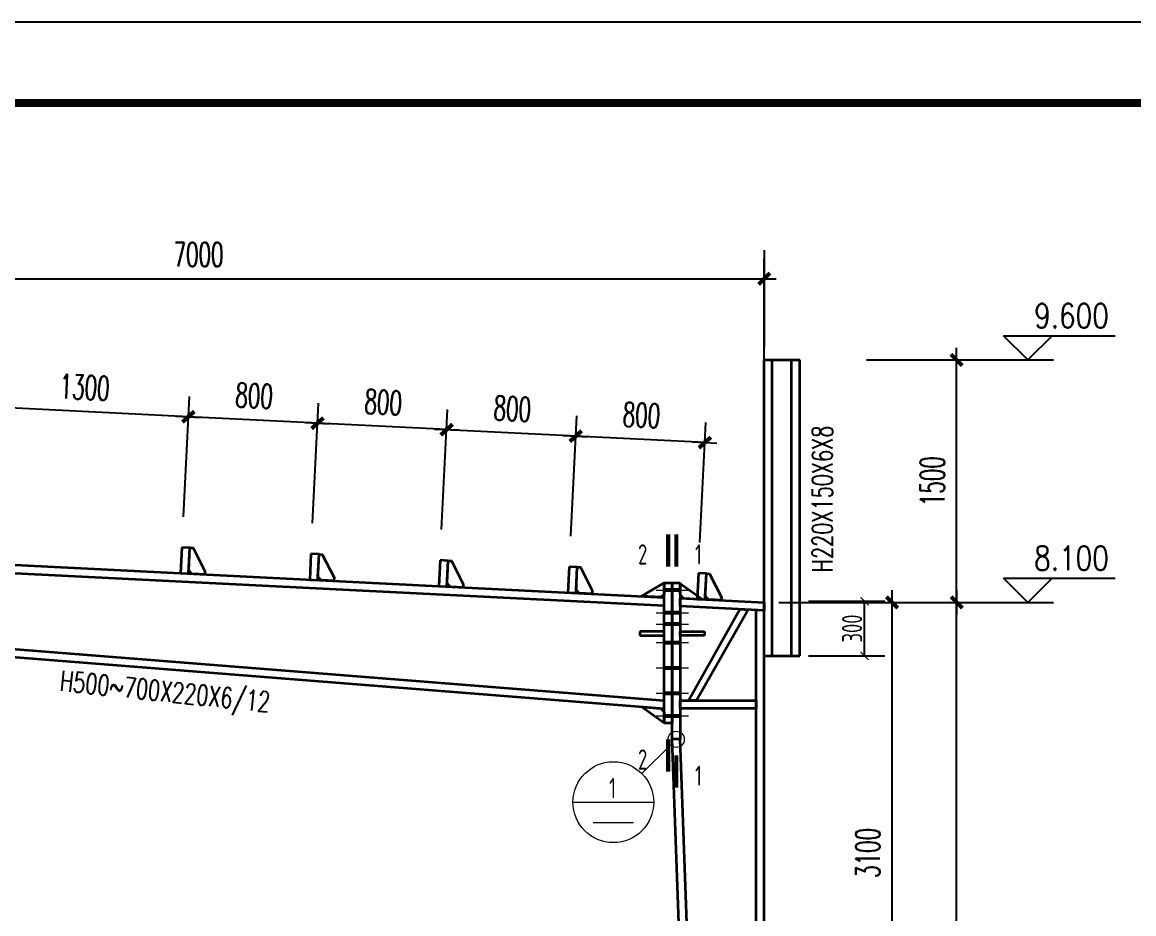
# Model space of a CAD drawing. Extents: x -307088 to 5640332, y -3541089 to -2181377.
# Drawn here: x 5530800 to 5544557, y -3141122 to -3130089 of the extents above; entities that cross this region are included whole.
import ezdxf
from ezdxf.enums import TextEntityAlignment as Align

# ---------------------------------------------------------------- set-up
doc = ezdxf.new("R2010")
doc.units = 0
doc.header["$LTSCALE"] = 100
doc.header["$MEASUREMENT"] = 0
doc.linetypes.add('2', pattern=[1850, 1200, -300, 50, -300])
doc.layers.get('0').update_dxf_attribs({"linetype": 'CONTINUOUS'})
doc.layers.get('DEFPOINTS').update_dxf_attribs({"linetype": 'CONTINUOUS'})
for name, color, linetype in [('10', 7, 'CONTINUOUS'), ('114', 2, 'CONTINUOUS'), ('12', 2, 'CONTINUOUS'), ('14', 2, 'CONTINUOUS'), ('PUB_DIM', 3, 'CONTINUOUS'), ('PUB_TITLE', 4, 'CONTINUOUS'), ('墙线__粗线', 7, 'CONTINUOUS'), ('尺寸标注', 253, 'CONTINUOUS'), ('索引符号标注', 253, 'CONTINUOUS'), ('轴线__点划线', 253, '2')]:
    doc.layers.add(name, color=color, linetype=linetype)
doc.styles.add('DIM_FONT', font='SIMPLEX.shx', dxfattribs={"width": 0.6, "bigfont": 'hztxt.shx'})
doc.styles.add('FromPkpm', font='Pkpmeng', dxfattribs={"width": 0.7, "bigfont": 'hztxt'})
doc.dimstyles.new('DIMN', dxfattribs={"dimtxt": 300, "dimasz": 1, "dimexe": 250, "dimexo": 300, "dimgap": 150, "dimtad": 1, "dimdec": 0, "dimzin": 0, "dimdsep": 46, "dimtxsty": 'DIM_FONT', "dimblk": '_DIMX', "dimcen": 0, "dimdle": 100, "dimclrt": 7, "dimadec": 0, "dimazin": 0, "dimtfac": 1, "dimtdec": 0, "dimtix": 1, "dimtmove": 2, "dimatfit": 3, "dimldrblk": '_DIMX', "dimfxl": 1, "dimtolj": 1, "dimtzin": 0, "dimarcsym": 0})
doc.dimstyles.new('Pkpm_1.00', dxfattribs={"dimtxt": 250, "dimasz": 100, "dimexe": 250, "dimexo": 0.0625, "dimgap": 30, "dimtad": 1, "dimdec": 0, "dimrnd": 5, "dimzin": 0, "dimdsep": 46, "dimtxsty": 'FromPkpm', "dimblk1": 'ARCHTICK', "dimblk2": 'ARCHTICK', "dimsah": 1, "dimcen": 0.09, "dimadec": 0, "dimazin": 0, "dimtfac": 1, "dimtdec": 0, "dimtix": 1, "dimtmove": 2, "dimatfit": 1, "dimfxl": 1, "dimtolj": 1, "dimtzin": 0, "dimarcsym": 0})

# ---------------------------------------------------------------- blocks, each defined once
blk = doc.blocks.new('_ARCHTICK')
at = {"color": 0, "linetype": 'ByBlock', "const_width": 0.15}
blk.add_lwpolyline([(-0.5, -0.5), (0.5, 0.5)], dxfattribs=at)
blk = doc.blocks.new('*D38')
at = {"layer": 'DEFPOINTS', "color": 0, "linetype": 'Continuous', "transparency": 16777216}
for p in [(5538931.226961981, -3137253.496062724), (5541226.190922272, -3137253.496062724), (5538931.226961981, -3137929.589812724)]:
    blk.add_point(p, dxfattribs=at)
at = {"layer": '尺寸标注', "color": 0, "linetype": 'Continuous', "lineweight": -2, "transparency": 16777216}
for p, q in [((5540531.226961981, -3137253.496062724), (5541476.190922272, -3137253.496062724)), ((5541226.190922272, -3137929.589812724), (5541226.190922272, -3137253.496062724)), ((5540531.226961981, -3137929.589812724), (5541476.190922272, -3137929.589812724))]:
    blk.add_line(p, q, dxfattribs=at)
at = {"layer": '尺寸标注', "color": 0, "linetype": 'Continuous', "lineweight": -2, "transparency": 16777216, "xscale": 100, "yscale": 100, "zscale": 100}
for p, rotation in [((5541226.190922272, -3137253.496062724), 90), ((5541226.190922272, -3137929.589812724), 270)]:
    blk.add_blockref('_ARCHTICK', p, dxfattribs=dict(at, rotation=rotation))
at = {"layer": '尺寸标注', "color": 0, "linetype": 'Continuous', "lineweight": 18, "transparency": 16777216, "insert": (5541071.190922273, -3137591.542937723), "char_height": 250, "attachment_point": 5, "rotation": 90, "style": 'FromPkpm'}
blk.add_mtext('\\A1;300', dxfattribs=at)
blk = doc.blocks.new('_DIMX')
blk.add_line((-150, 0), (150, 0))
at = {"const_width": 50}
blk.add_lwpolyline([(-70, -70), (70, 70)], dxfattribs=at)
blk = doc.blocks.new('*D114')
at = {"layer": 'DEFPOINTS', "color": 0, "transparency": 16777216}
for p in [(5537651.029755033, -3135210.86748295), (5537574.184619671, -3136747.649978761), (5539172.188050138, -3136827.556400299)]:
    blk.add_point(p, dxfattribs=at)
at = {"layer": 'PUB_DIM', "color": 0, "lineweight": -2, "transparency": 16777216}
for p, q in [((5537589.167073709, -3136448.024335547), (5537663.515133398, -3134961.179446939)), ((5539187.170504176, -3136527.930757086), (5539261.518563865, -3135041.085868477)), ((5539248.034433356, -3135290.723962975), (5537652.028507177, -3135210.917424463))]:
    blk.add_line(p, q, dxfattribs=at)
for p, rotation in [((5537651.029755033, -3135210.86748295), 177.137371240951), ((5539249.0331855, -3135290.773904488), 357.137371240951)]:
    blk.add_blockref('_DIMX', p, dxfattribs=dict(at, rotation=rotation))
at = {"layer": 'PUB_DIM', "color": 7, "transparency": 16777216, "insert": (5538465.013924304, -3134951.195050506), "char_height": 300, "attachment_point": 5, "rotation": 357.137371240951, "style": 'DIM_FONT'}
blk.add_mtext('\\A1;800', dxfattribs=at)
blk = doc.blocks.new('*D115')
at = {"layer": 'DEFPOINTS', "color": 0, "transparency": 16777216}
for p in [(5536053.026324576, -3135130.961061413), (5535976.181189214, -3136667.743557223), (5537574.184619671, -3136747.649978761)]:
    blk.add_point(p, dxfattribs=at)
at = {"layer": 'PUB_DIM', "color": 0, "lineweight": -2, "transparency": 16777216}
for p, q in [((5535991.163643253, -3136368.11791401), (5536065.511702942, -3134881.273025402)), ((5537589.16707371, -3136448.024335548), (5537663.515133399, -3134961.17944694)), ((5537650.031002888, -3135210.817541438), (5536054.02507672, -3135131.011002927))]:
    blk.add_line(p, q, dxfattribs=at)
for p, rotation in [((5536053.026324576, -3135130.961061413), 177.1373712409494), ((5537651.029755033, -3135210.867482951), 357.1373712409493)]:
    blk.add_blockref('_DIMX', p, dxfattribs=dict(at, rotation=rotation))
at = {"layer": 'PUB_DIM', "color": 7, "transparency": 16777216, "insert": (5536867.010493844, -3134871.288628969), "char_height": 300, "attachment_point": 5, "rotation": 357.13737124094934, "style": 'DIM_FONT'}
blk.add_mtext('\\A1;800', dxfattribs=at)
blk = doc.blocks.new('*D116')
at = {"layer": 'DEFPOINTS', "color": 0, "transparency": 16777216}
for p in [(5534455.022894111, -3135051.054639873), (5534378.17775875, -3136587.837135684), (5535976.181189213, -3136667.743557222)]:
    blk.add_point(p, dxfattribs=at)
at = {"layer": 'PUB_DIM', "color": 0, "lineweight": -2, "transparency": 16777216}
for p, q in [((5534393.160212789, -3136288.21149247), (5534467.508272477, -3134801.366603862)), ((5535991.163643252, -3136368.117914009), (5536065.511702941, -3134881.2730254)), ((5536052.027572431, -3135130.911119898), (5534456.021646256, -3135051.104581387))]:
    blk.add_line(p, q, dxfattribs=at)
for p, rotation in [((5534455.022894111, -3135051.054639873), 177.1373712409444), ((5536053.026324575, -3135130.961061412), 357.1373712409443)]:
    blk.add_blockref('_DIMX', p, dxfattribs=dict(at, rotation=rotation))
at = {"layer": 'PUB_DIM', "color": 7, "transparency": 16777216, "insert": (5535269.007063382, -3134791.382207429), "char_height": 300, "attachment_point": 5, "rotation": 357.13737124094433, "style": 'DIM_FONT'}
blk.add_mtext('\\A1;800', dxfattribs=at)
blk = doc.blocks.new('*D117')
at = {"layer": 'DEFPOINTS', "color": 0, "transparency": 16777216}
for p in [(5532857.018471516, -3134971.148168724), (5532780.173336155, -3136507.930664536), (5534378.177758751, -3136587.837135684)]:
    blk.add_point(p, dxfattribs=at)
at = {"layer": 'PUB_DIM', "color": 0, "lineweight": -2, "transparency": 16777216}
for p, q in [((5532795.155790193, -3136208.305021322), (5532869.503849882, -3134721.460132713)), ((5534393.16021279, -3136288.21149247), (5534467.508272478, -3134801.366603862)), ((5534454.024141968, -3135051.004698359), (5532858.01722366, -3134971.198110238))]:
    blk.add_line(p, q, dxfattribs=at)
for p, rotation in [((5532857.018471516, -3134971.148168724), 177.1373712409582), ((5534455.022894112, -3135051.054639873), 357.1373712409582)]:
    blk.add_blockref('_DIMX', p, dxfattribs=dict(at, rotation=rotation))
at = {"layer": 'PUB_DIM', "color": 7, "transparency": 16777216, "insert": (5533671.003136853, -3134711.475761086), "char_height": 300, "attachment_point": 5, "rotation": 357.1373712409582, "style": 'DIM_FONT'}
blk.add_mtext('\\A1;800', dxfattribs=at)
blk = doc.blocks.new('*D118')
at = {"layer": 'DEFPOINTS', "color": 0, "transparency": 16777216}
for p in [(5530260.260115786, -3134841.300094651), (5530183.414980425, -3136378.082590464), (5532780.173336154, -3136507.930664535)]:
    blk.add_point(p, dxfattribs=at)
at = {"layer": 'PUB_DIM', "color": 0, "lineweight": -2, "transparency": 16777216}
for p, q in [((5530198.397434463, -3136078.45694725), (5530272.745494151, -3134591.61205864)), ((5532856.019719372, -3134971.098227209), (5530261.258867931, -3134841.350036164)), ((5532795.155790192, -3136208.305021322), (5532869.503849881, -3134721.460132712))]:
    blk.add_line(p, q, dxfattribs=at)
for p, rotation in [((5530260.260115786, -3134841.300094651), 177.137371240948), ((5532857.018471516, -3134971.148168723), 357.137371240948)]:
    blk.add_blockref('_DIMX', p, dxfattribs=dict(at, rotation=rotation))
at = {"layer": 'PUB_DIM', "color": 7, "transparency": 16777216, "insert": (5531573.621747689, -3134606.598488473), "char_height": 300, "attachment_point": 5, "rotation": 357.137371240948, "style": 'DIM_FONT'}
blk.add_mtext('\\A1;1300', dxfattribs=at)

msp = doc.modelspace()

# ---------------------------------------------------------------- linework, layer by layer
at = {"color": 3, "lineweight": 35, "ltscale": 100}
for p, q in [((5539982.909420539, -3137929.589812724), (5539982.909420539, -3134268.496062724)), ((5539982.909420539, -3134268.496062724), (5540082.909420539, -3134268.496062724)), ((5539982.909420539, -3134268.496062724), (5540422.909420539, -3134268.496062724)), ((5540082.909420539, -3137929.589812724), (5540082.909420539, -3134268.496062724)), ((5540322.909420539, -3137929.589812724), (5540322.909420539, -3134268.496062724)), ((5540322.909420539, -3134268.496062724), (5540422.909420539, -3134268.496062724)), ((5540422.909420539, -3137929.589812724), (5540422.909420539, -3134268.496062724)), ((5526082.784420539, -3136573.488250224), (5538744.643795539, -3137206.582000224)), ((5526077.792233039, -3136673.371062724), (5538744.643795539, -3137306.707000224)), ((5539882.839108039, -3153768.496062724), (5539882.839108039, -3137363.621062724)), ((5539982.909420539, -3137368.621062724), (5539882.839108039, -3137363.621062724)), ((5539982.909420539, -3153768.496062724), (5539982.909420539, -3137368.621062724)), ((5526032.698483039, -3137575.152312724), (5538744.643795539, -3138582.910125224)), ((5526037.698483039, -3137475.238250224), (5538744.643795539, -3138482.589812724)), ((5539982.909420539, -3137929.589812724), (5540422.909420539, -3137929.589812724)), ((5539382.909420539, -3153768.496062724), (5538844.643795539, -3138962.910125224)), ((5538944.643795539, -3138962.910125224), (5538844.643795539, -3138962.910125224)), ((5539482.909420539, -3153768.496062724), (5538944.643795539, -3138962.910125224))]:
    msp.add_line(p, q, dxfattribs=at)
at = {"layer": '10', "lineweight": 35, "ltscale": 100, "const_width": 50}
for points in [[(5538794.643795539, -3136424.667937724), (5538794.643795539, -3136824.667937724)], [(5538894.643795539, -3136424.667937724), (5538894.643795539, -3136824.667937724)], [(5538794.643795539, -3139362.917937724), (5538794.643795539, -3138962.917937724)], [(5538894.643795539, -3139562.910125224), (5538894.643795539, -3139162.910125224)]]:
    msp.add_lwpolyline(points, dxfattribs=at)
at = {"layer": '114', "lineweight": 18, "ltscale": 100}
for p, q in [((5538644.643795539, -3137116.582000224), (5539044.643795539, -3137116.582000224)), ((5538644.643795539, -3137396.707000224), (5539044.643795539, -3137396.707000224)), ((5538644.643795539, -3137536.707000224), (5539044.643795539, -3137536.707000224)), ((5538644.643795539, -3137766.707000224), (5539044.643795539, -3137766.707000224)), ((5538644.643795539, -3138078.707000224), (5539044.643795539, -3138078.707000224)), ((5538644.643795539, -3138392.589812724), (5539044.643795539, -3138392.589812724)), ((5538644.643795539, -3138672.910125224), (5539044.643795539, -3138672.910125224))]:
    msp.add_line(p, q, dxfattribs=at)
at = {"layer": '114', "color": 1, "lineweight": 70, "ltscale": 100, "const_width": 50}
for points in [[(5538744.643795539, -3137116.582000224), (5538944.643795539, -3137116.582000224)], [(5538744.643795539, -3137396.707000224), (5538944.643795539, -3137396.707000224)], [(5538744.643795539, -3137536.707000224), (5538944.643795539, -3137536.707000224)], [(5538744.643795539, -3137766.707000224), (5538944.643795539, -3137766.707000224)], [(5538744.643795539, -3138078.707000224), (5538944.643795539, -3138078.707000224)], [(5538744.643795539, -3138392.589812724), (5538944.643795539, -3138392.589812724)], [(5538744.643795539, -3138672.910125224), (5538944.643795539, -3138672.910125224)]]:
    msp.add_lwpolyline(points, dxfattribs=at)
at = {"layer": '12', "lineweight": 35, "ltscale": 100}
for p, q in [((5532776.182858039, -3136587.761687724), (5532760.198483039, -3136907.363250224)), ((5532876.057858039, -3136592.753875224), (5532776.182858039, -3136587.761687724)), ((5532860.073483039, -3136912.355437724), (5532876.057858039, -3136592.753875224)), ((5534374.186614996, -3136667.653767278), (5534358.206146246, -3136987.255329778)), ((5534474.061614996, -3136672.645954778), (5534374.186614996, -3136667.653767278)), ((5534458.081146246, -3136992.247517278), (5534474.061614996, -3136672.645954778)), ((5535972.190259784, -3136747.555902638), (5535956.209791034, -3137067.157465138)), ((5536072.065259784, -3136752.548090138), (5535972.190259784, -3136747.555902638)), ((5536056.084791034, -3137072.149652638), (5536072.065259784, -3136752.548090138)), ((5532760.198483039, -3136907.363250224), (5532860.073483039, -3136912.355437724)), ((5537570.194016742, -3136827.455794693), (5537554.213547992, -3137147.057357193)), ((5537670.069016742, -3136832.447982193), (5537570.194016742, -3136827.455794693)), ((5537654.088547992, -3137152.049544693), (5537670.069016742, -3136832.447982193)), ((5539168.197549362, -3136907.360173357), (5539152.217080612, -3137226.961735857)), ((5539268.072549362, -3136912.352360857), (5539168.197549362, -3136907.360173357)), ((5539252.092080612, -3137231.953923357), (5539268.072549362, -3136912.352360857)), ((5534358.206146246, -3136987.255329778), (5534458.081146246, -3136992.247517278)), ((5535956.209791034, -3137067.157465138), (5536056.084791034, -3137072.149652638)), ((5537554.213547992, -3137147.057357193), (5537654.088547992, -3137152.049544693)), ((5539152.217080612, -3137226.961735857), (5539252.092080612, -3137231.953923357))]:
    msp.add_line(p, q, dxfattribs=at)
for points in [[(5533061.823483039, -3136882.394500224), (5533059.823483039, -3136922.347625224), (5532900.026608039, -3136914.355437724), (5532862.073483039, -3136872.410125224), (5532876.057858039, -3136592.753875224), (5532916.003170539, -3136594.753875224)], [(5534659.827239996, -3136962.294392278), (5534657.831146246, -3137002.239704778), (5534498.030364996, -3136994.247517278), (5534460.077239996, -3136952.302204778), (5534474.061614996, -3136672.645954778), (5534514.010833746, -3136674.645954778)], [(5536257.830884784, -3137042.196527638), (5536255.834791034, -3137082.141840138), (5536096.034009784, -3137074.149652638), (5536058.080884784, -3137032.204340138), (5536072.065259784, -3136752.548090138), (5536112.014478534, -3136754.548090138)], [(5537855.834641742, -3137122.096419693), (5537853.838547992, -3137162.041732193), (5537694.037766742, -3137154.049544693), (5537656.084641742, -3137112.104232193), (5537670.069016742, -3136832.447982193), (5537710.018235492, -3136834.447982193)], [(5539453.838174362, -3137202.000798357), (5539451.842080612, -3137241.946110857), (5539292.041299362, -3137233.953923357), (5539254.088174362, -3137192.008610857), (5539268.072549362, -3136912.352360857), (5539308.021768112, -3136914.352360857)]]:
    msp.add_lwpolyline(points, close=True, dxfattribs=at)
at = {"layer": '14', "lineweight": 35, "ltscale": 100}
for p, q in [((5538464.987545539, -3137192.605437724), (5538744.643795539, -3137026.582000224)), ((5538744.643795539, -3138762.917937724), (5538744.643795539, -3137024.667937724)), ((5538744.643795539, -3137024.667937724), (5538844.643795539, -3137024.667937724)), ((5538744.643795539, -3137026.582000224), (5538744.643795539, -3137166.582000224)), ((5538844.643795539, -3138962.910125224), (5538844.643795539, -3137024.667937724)), ((5538844.643795539, -3137024.667937724), (5538944.643795539, -3137024.667937724)), ((5538844.643795539, -3137024.667937724), (5538844.643795539, -3138762.917937724)), ((5538944.643795539, -3137024.667937724), (5538944.643795539, -3138962.910125224)), ((5538944.643795539, -3137176.582000224), (5538944.643795539, -3137036.582000224)), ((5538944.643795539, -3137036.582000224), (5539224.292233039, -3137230.566375224)), ((5538744.643795539, -3137166.582000224), (5538704.690670539, -3137204.589812724)), ((5538984.589108039, -3137218.582000224), (5538944.643795539, -3137176.582000224)), ((5538704.690670539, -3137204.589812724), (5538464.987545539, -3137192.605437724)), ((5538944.643795539, -3137216.582000224), (5539982.909420539, -3137268.496062724)), ((5538944.643795539, -3137316.707000224), (5538944.643795539, -3137216.582000224)), ((5539982.909420539, -3137368.621062724), (5538944.643795539, -3137316.707000224)), ((5539224.292233039, -3137230.566375224), (5538984.589108039, -3137218.582000224)), ((5539982.909420539, -3137268.496062724), (5539982.909420539, -3137368.621062724)), ((5539044.643795539, -3138482.753875224), (5539683.089108039, -3137353.628875224)), ((5539782.964108039, -3137358.628875224), (5539144.643795539, -3138482.753875224)), ((5539683.089108039, -3137353.628875224), (5539782.964108039, -3137358.628875224)), ((5538744.643795539, -3137626.707000224), (5538444.643795539, -3137626.707000224)), ((5538444.643795539, -3137626.707000224), (5538444.643795539, -3137676.707000224)), ((5538444.643795539, -3137676.707000224), (5538744.643795539, -3137676.707000224)), ((5538744.643795539, -3137676.707000224), (5538744.643795539, -3137626.707000224)), ((5538944.643795539, -3137626.707000224), (5539244.643795539, -3137626.707000224)), ((5538944.643795539, -3137676.707000224), (5538944.643795539, -3137626.707000224)), ((5539244.643795539, -3137676.707000224), (5538944.643795539, -3137676.707000224)), ((5539244.643795539, -3137626.707000224), (5539244.643795539, -3137676.707000224)), ((5538744.643795539, -3138762.910125224), (5538465.510983039, -3138560.785125224)), ((5538465.510983039, -3138560.785125224), (5538704.768795539, -3138579.753875224)), ((5538944.643795539, -3138482.753875224), (5539882.839108039, -3138482.753875224)), ((5538944.643795539, -3138582.753875224), (5538944.643795539, -3138482.753875224)), ((5539144.643795539, -3138482.753875224), (5539044.643795539, -3138482.753875224)), ((5539882.839108039, -3138482.753875224), (5539882.839108039, -3138582.753875224)), ((5538704.768795539, -3138579.753875224), (5538744.643795539, -3138622.910125224)), ((5538744.643795539, -3138622.910125224), (5538744.643795539, -3138762.910125224)), ((5539882.839108039, -3138582.753875224), (5538944.643795539, -3138582.753875224)), ((5538844.643795539, -3138762.917937724), (5538744.643795539, -3138762.917937724)), ((5538944.643795539, -3138962.910125224), (5538844.643795539, -3138962.910125224))]:
    msp.add_line(p, q, dxfattribs=at)
at = {"layer": 'PUB_DIM'}
for p, q in [((5543246.656945826, -3134268.49363081, 200), (5542946.656945826, -3133968.49363081, 200)), ((5542946.656945826, -3133968.49363081, 200), (5543546.656945826, -3133968.49363081, 200)), ((5543246.656945826, -3133968.49363081, 200), (5544326.656945826, -3133968.49363081, 200)), ((5543546.656945826, -3133968.49363081, 200), (5543246.656945826, -3134268.49363081, 200)), ((5542615.438687153, -3134268.496062724), (5543563.569453865, -3134268.496062724)), ((5543246.656945826, -3137268.49363081, 200), (5542946.656945826, -3136968.49363081, 200)), ((5542946.656945826, -3136968.49363081, 200), (5543546.656945826, -3136968.49363081, 200)), ((5543246.656945826, -3136968.49363081, 200), (5544326.656945826, -3136968.49363081, 200)), ((5543546.656945826, -3136968.49363081, 200), (5543246.656945826, -3137268.49363081, 200)), ((5542615.438687153, -3137268.496062724), (5543563.569453865, -3137268.496062724))]:
    msp.add_line(p, q, dxfattribs=at)
at = {"layer": 'PUB_TITLE'}
msp.add_lwpolyline([(5479576.264753127, -3172089.105484813), (5553876.264753127, -3172089.105484813), (5553876.264753127, -3130089.105484813), (5479576.264753127, -3130089.105484813)], close=True, dxfattribs=at)
at = {"layer": 'PUB_TITLE', "const_width": 100}
msp.add_lwpolyline([(5482076.264753127, -3171089.105484813), (5552876.264753127, -3171089.105484813), (5552876.264753127, -3131089.105484813), (5482076.264753127, -3131089.105484813)], close=True, dxfattribs=at)
at = {"layer": '墙线__粗线', "lineweight": 18, "ltscale": 100}
msp.add_circle((5538894.643795539, -3138962.910125224), 100, dxfattribs=at)
at = {"layer": '索引符号标注', "lineweight": 18, "ltscale": 100}
for p, q in [((5538823.932858039, -3139033.621062724), (5538470.378170539, -3139387.175750224)), ((5537616.823483039, -3139740.730437724), (5538616.823483039, -3139740.730437724)), ((5537866.823483039, -3139990.730437724), (5538366.823483039, -3139990.730437724))]:
    msp.add_line(p, q, dxfattribs=at)
msp.add_circle((5538116.823483039, -3139740.730437724), 500, dxfattribs=at)
at = {"layer": '轴线__点划线', "color": 1, "ltscale": 0.01}
msp.add_line((5539982.909420507, -3132910.205271137), (5539982.909420539, -3156682.904266134), dxfattribs=at)

# ---------------------------------------------------------------- texts
at = {"layer": '10', "style": 'DIM_FONT', "width": 0.7}
for s, rotation, p in [('H220X150X6X8', 90, (5540828.626058948, -3136895.909462751)), ('H500~700X220X6/12', 354.1398849872357, (5531256.890187957, -3138360.029272692, -2075.518268318498))]:
    msp.add_text(s, height=250, rotation=rotation, dxfattribs=at).set_placement(p)
at = {"layer": '10', "lineweight": 25, "style": 'FromPkpm', "width": 0.7}
for s, p in [('2', (5538422.086103231, -3136799.667937724)), ('1', (5539127.268795539, -3136799.667937724)), ('2', (5538422.086103231, -3139337.917937724)), ('1', (5539127.268795539, -3139537.910125224))]:
    msp.add_text(s, height=250, dxfattribs=at).set_placement(p)
at = {"layer": 'PUB_DIM', "style": 'DIM_FONT', "width": 0.8}
for s, p in [('9.600', (5543786.656945826, -3133721.120349491, 200)), ('8.100', (5543786.656945826, -3136721.120349491, 200))]:
    msp.add_text(s, height=300, dxfattribs=at).set_placement(p, align=Align.MIDDLE)
at = {"layer": '索引符号标注', "lineweight": 25, "style": 'FromPkpm', "width": 0.7}
msp.add_text('1', height=250, dxfattribs=at).set_placement((5538064.323483039, -3139690.730437724))

# ---------------------------------------------------------------- dimensions: what is measured, and where the dimension line sits
at = {"layer": 'PUB_DIM'}
for p1, p2, distance in [((5525982.909420539, -3135781.256310105), (5539982.909420539, -3135781.256310105), 2518.3701566327363), ((5540951.079862999, -3137268.496062724), (5540951.079862999, -3134268.496062724), -1414.358824154362), ((5539865.695770814, -3143468.496062724), (5539865.695770814, -3137268.496062724), -1699.742916339077), ((5540951.079862999, -3153868.496062724), (5540951.079862999, -3137268.496062724), -1414.358824154362)]:
    msp.add_aligned_dim(p1=p1, p2=p2, distance=distance, dimstyle='DIMN', override={"dimlfac": 0.5}, dxfattribs=at).render()
for p1, p2, distance, picture, middle in [((5532780.173336154, -3136507.930664536), (5530183.414980424, -3136378.082590464), -1538.702574985204, '*D118', (5531573.621747689, -3134606.598488473)), ((5534378.177758751, -3136587.837135684), (5532780.173336154, -3136507.930664536), -1538.7025749842276, '*D117', (5533671.003136853, -3134711.475761086)), ((5535976.181189214, -3136667.743557223), (5534378.177758751, -3136587.837135684), -1538.7025749832044, '*D116', (5535269.007063382, -3134791.382207429)), ((5537574.184619671, -3136747.649978761), (5535976.181189214, -3136667.743557223), -1538.702574982367, '*D115', (5536867.010493844, -3134871.288628969)), ((5539172.188050138, -3136827.556400299), (5537574.184619671, -3136747.649978761), -1538.7025749832974, '*D114', (5538465.013924304, -3134951.195050506))]:
    dim = msp.add_aligned_dim(p1=p1, p2=p2, distance=distance, dimstyle='DIMN', override={"dimlfac": 0.5}, dxfattribs=at)
    dim.commit()
    dim.dimension.update_dxf_attribs({"geometry": picture, "text_midpoint": middle})
at = {"layer": '尺寸标注', "linetype": 'Continuous', "lineweight": 18}
dim = msp.add_linear_dim(base=(5541226.190922272, -3137253.496062724), p1=(5538931.226961981, -3137929.589812724), p2=(5538931.226961981, -3137253.496062724), angle=90, text='300', dimstyle='Pkpm_1.00', override={"dimexo": 1600, "dimtad": 1, "dimjust": 0, "dimtih": 0, "dimtoh": 0, "dimtmove": 0, "dimatfit": 3}, dxfattribs=at)
dim.commit()
dim.dimension.update_dxf_attribs({"geometry": '*D38', "text_midpoint": (5541071.190922273, -3137591.542937723)})

doc.saveas('drawing.dxf')
